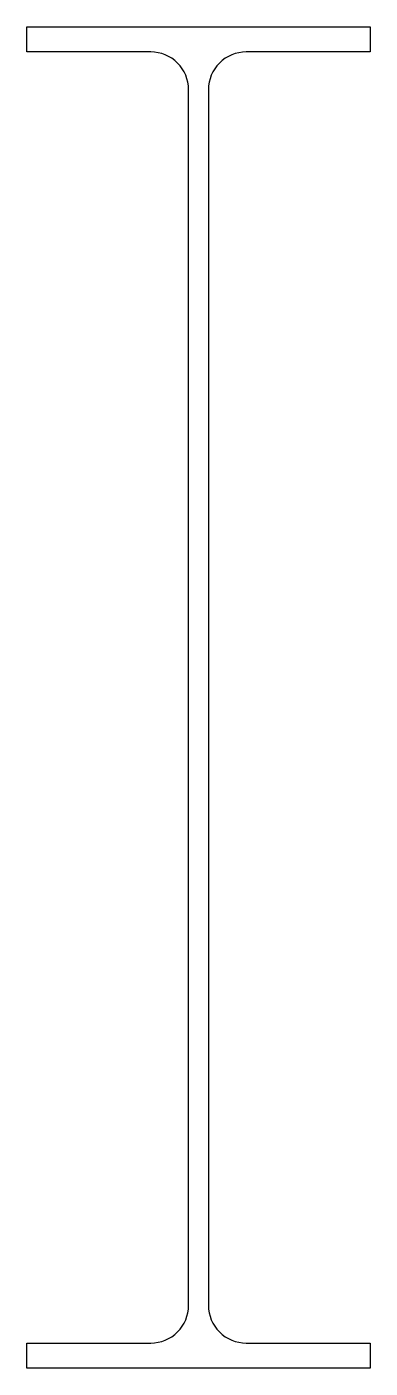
# Model space of a CAD drawing. Header units: inches. Extents: x -1.5 to 1.5, y -6 to 6.
import ezdxf

# ---------------------------------------------------------------- set-up
doc = ezdxf.new("R2010")
doc.units = ezdxf.units.IN
doc.layers.add('steel', color=7, linetype='Continuous')

msp = doc.modelspace()

# ---------------------------------------------------------------- linework, layer by layer
at = {"layer": 'steel'}
msp.add_lwpolyline([(1.535, 5.775), (0.426, 5.775, 0.4142136), (0.0885, 5.4375), (0.0885, -5.4375, 0.4142136), (0.426, -5.775), (1.535, -5.775), (1.535, -6), (-1.535, -6), (-1.535, -5.775), (-0.426, -5.775, 0.4142136), (-0.0885, -5.4375), (-0.0885, 5.4375, 0.4142136), (-0.426, 5.775), (-1.535, 5.775), (-1.535, 6), (1.535, 6)], format="xyb", close=True, dxfattribs=at)

doc.saveas('drawing.dxf')
